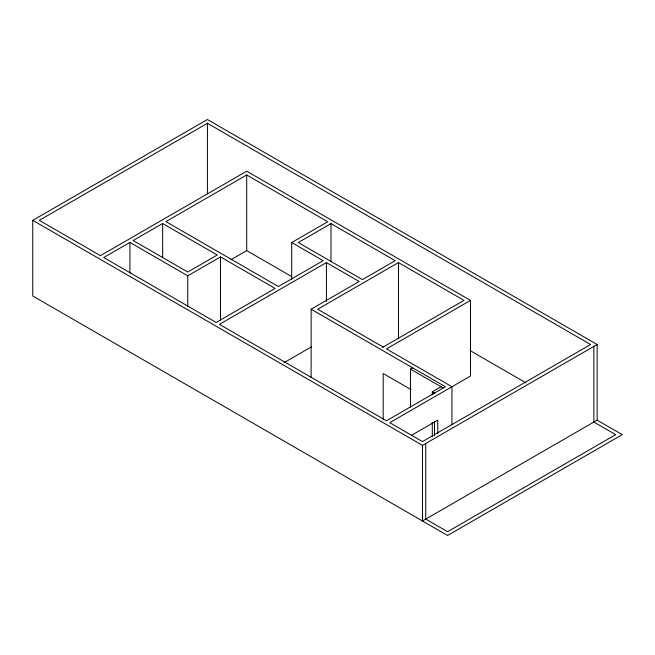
<?xml version="1.0" encoding="UTF-8"?>
<svg xmlns="http://www.w3.org/2000/svg" width="655" height="655" viewBox="0 0 655 655"><rect width="100%" height="100%" fill="white"/><g stroke="black" fill="none" stroke-linecap="round" stroke-linejoin="round"><path stroke-width="0.98" d="M32.75 220.35L207.414 119.513L597.139 344.514L597.139 420.15L422.475 520.995L422.475 445.359L32.75 220.35L32.75 295.986L447.586 535.487L622.25 434.65L597.139 420.15M207.414 123.296L39.3 220.35L100.436 255.647L246.714 171.192L470.511 300.399L470.511 376.027L389.725 422.671L422.475 441.576L590.589 344.514L207.414 123.296L207.414 193.814M129.911 242.415L103.711 257.538L216.15 322.456L275.1 288.421L220.514 256.907L187.764 275.82L129.911 242.415L129.911 273.078M162.661 223.502L133.186 240.524L187.764 272.038L217.239 255.016L162.661 223.502L162.661 257.235M291.696 242.538L327.721 221.742L246.714 174.975L165.936 221.611L278.375 286.53L323.136 260.69L291.696 242.538L291.696 279.333M230.912 259.732L246.714 250.611L291.622 276.533M330.996 223.633L298.246 242.538L362.436 279.603L395.186 260.69L330.996 223.633L330.996 261.451M311.125 309.226L359.161 281.486L326.411 262.581L219.425 324.348L386.45 420.78L445.4 386.745L311.125 309.226L311.125 377.698M382.651 347.338L463.961 300.399L398.461 262.581L317.675 309.226L383.175 347.035M283.967 362.714L311.379 346.896M470.511 300.399L386.45 348.927L451.95 386.745L451.95 424.563M410.464 407.058L410.464 369.101L412.65 367.84M432.3 394.85L432.3 391.788L441.036 386.745M411.561 435.272L437.761 420.15L437.761 433.438M422.475 445.359L597.139 344.514M470.241 350.662L525.99 382.856M410.464 369.101L443.214 388.006M432.3 391.788L434.486 393.049M410.914 389.529L383.175 373.506L383.175 419.323M593.864 346.405L593.864 422.041L615.7 434.65L447.586 531.704L425.75 519.104L425.75 443.468M434.486 421.321L434.486 435.632M432.3 422.45L432.3 436.754M398.461 262.581L398.461 338.217M326.411 262.581L326.411 301.423M246.714 174.975L246.714 250.611M220.514 256.907L220.514 320.279M187.764 275.82L187.764 306.483"/></g></svg>
